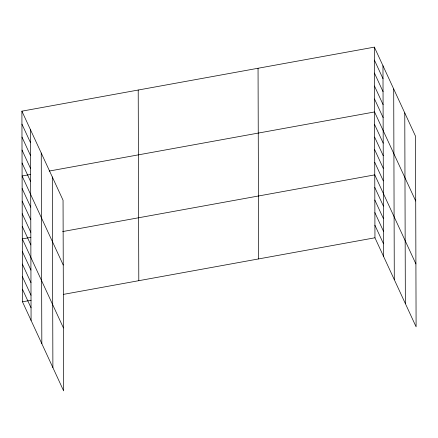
<?xml version="1.0" encoding="UTF-8"?>
<svg xmlns="http://www.w3.org/2000/svg" width="438" height="438" viewBox="0 0 438 438"><rect width="100%" height="100%" fill="white"/><g stroke="black" fill="none" stroke-linecap="round" stroke-linejoin="round"><path stroke-width="0.66" d="M21.9 111.164L63.05 200.215L63.636 390.871L22.486 301.815L21.9 111.164L374.364 47.129L415.514 136.185L416.1 326.836L374.95 237.785L374.364 47.129M30.693 174.423L22.097 175.983L63.247 265.039M49.193 171.061L374.561 111.953L415.711 201.009M30.884 237.341L22.294 238.902L63.444 327.952M62.607 231.576L374.758 174.866L415.908 263.922M22.486 301.815L31.076 300.254M63.461 294.374L374.95 237.785M374.402 60.094L383.004 78.703M374.446 73.058L383.042 91.668M374.485 86.023L383.086 104.633M374.523 98.988L383.124 117.598M374.605 124.534L383.201 143.149M374.643 137.121L383.239 155.731M374.682 149.703L383.277 168.312M374.72 162.284L383.316 180.894M374.797 187.453L383.398 206.063M374.835 200.035L383.436 218.644M374.873 212.616L383.474 231.231M374.912 225.203L383.513 243.813M21.938 124.124L30.54 142.739M21.982 137.089L30.578 155.704M22.02 150.053L30.622 168.668M22.059 163.018L30.66 181.633M22.141 188.57L30.737 207.179M22.179 201.151L30.775 219.761M22.218 213.733L30.813 232.343M22.256 226.315L30.857 244.93M22.333 251.483L30.934 270.093M22.371 264.065L30.972 282.68M22.409 276.652L31.01 295.261M22.447 289.233L31.049 307.843M404.772 112.938L405.358 303.594M393.707 88.985L394.293 279.641M382.965 65.744L383.551 256.394M258.053 68.262L258.639 258.913M138.211 90.031L138.802 280.687M52.308 176.968L52.894 367.624M41.243 153.021L41.829 343.671M30.501 129.774L31.087 320.43"/></g></svg>
